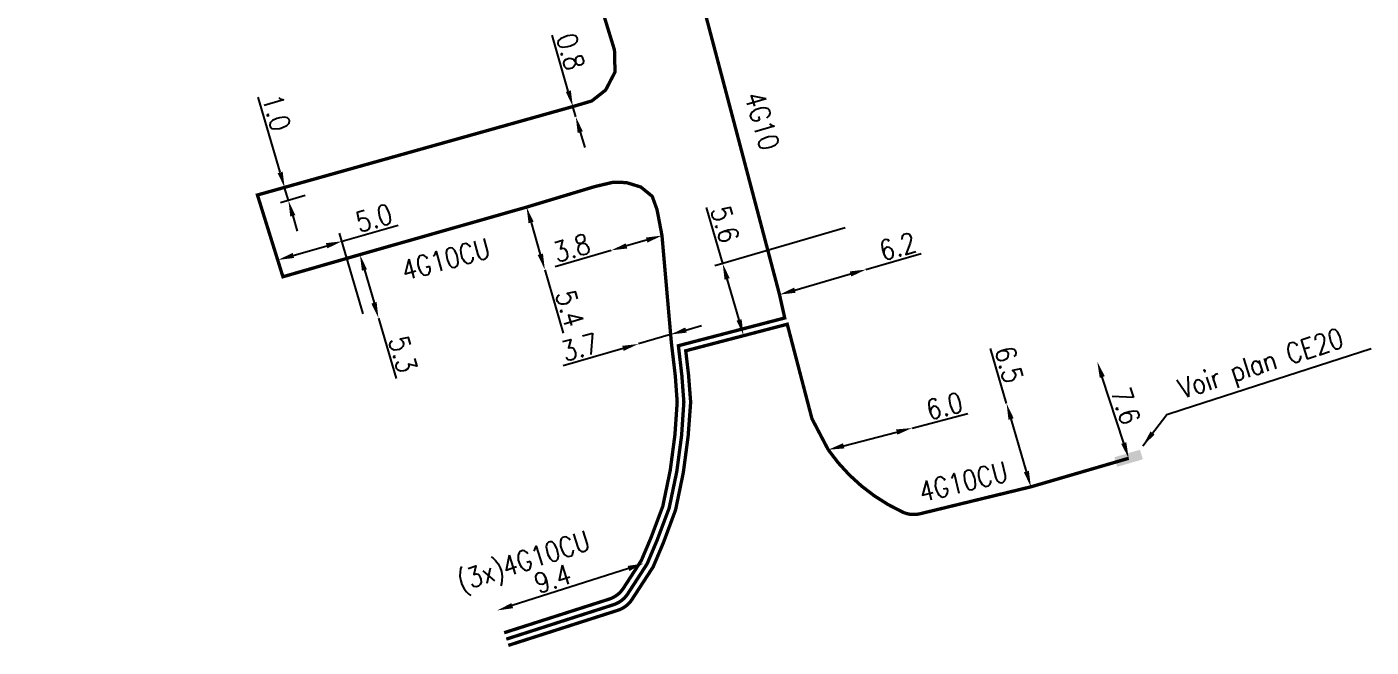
# Model space of a CAD drawing. Header units: millimetres. Extents: x 111441 to 112000, y 130010 to 130542.
# Drawn here: x 111512.8 to 111613.6, y 130229 to 130275.5 of the extents above; entities that cross this region are included whole.
import ezdxf
from ezdxf.enums import TextEntityAlignment as Align

# ---------------------------------------------------------------- set-up
doc = ezdxf.new("R2010")
doc.units = ezdxf.units.MM
doc.header["$PDMODE"] = 34
doc.linetypes.add('B_ST_AL', pattern=[2000, 1000, 1000])
doc.linetypes.add('E_ST_Cu', pattern=[2000, 1000, 1000])
doc.layers.get('0').update_dxf_attribs({"linetype": 'CONTINUOUS'})
doc.layers.get('DEFPOINTS').update_dxf_attribs({"linetype": 'CONTINUOUS'})
doc.layers.add('E_100', color=3, linetype='CONTINUOUS')
doc.layers.add('E_300', color=7, linetype='CONTINUOUS')
doc.styles.get("Standard").update_dxf_attribs({"font": 'romans.shx', "width": 0.85})
doc.dimstyles.get("Standard").update_dxf_attribs({"dimtxt": 1.5, "dimasz": 1.2, "dimexe": 0.625, "dimexo": 0.625, "dimgap": 0.25, "dimtad": 1, "dimdec": 1, "dimzin": 0, "dimdsep": 46, "dimtxsty": 'Standard', "dimcen": -0.5, "dimadec": 0, "dimazin": 0, "dimtfac": 1, "dimtdec": 1, "dimtmove": 0, "dimatfit": 3, "dimfxl": 1, "dimtolj": 1, "dimtzin": 0, "dimarcsym": 0})

# ---------------------------------------------------------------- blocks, each defined once
blk = doc.blocks.new('*D23')
at = {"layer": 'DEFPOINTS', "color": 0, "linetype": 'Continuous'}
for p in [(111559.07, 130235.23), (111548.08, 130231.71), (111548.08, 130231.71)]:
    blk.add_point(p, dxfattribs=at)
at = {"layer": 'E_100', "color": 0, "linetype": 'Continuous', "lineweight": -2}
blk.add_line((111557.93, 130234.86), (111549.22, 130232.07), dxfattribs=at)
at = {"layer": 'E_100', "color": 0, "linetype": 'Continuous'}
for points in [[(111557.87, 130235.05), (111557.99, 130234.67), (111559.07, 130235.23)], [(111549.16, 130232.26), (111549.28, 130231.88), (111548.08, 130231.71)]]:
    blk.add_solid(points, dxfattribs=at)
at = {"layer": 'E_100', "color": 0, "linetype": 'Continuous', "insert": (111552.25, 130234.09), "char_height": 1.5, "attachment_point": 5, "rotation": 17.7731}
blk.add_mtext('\\A1;9.4', dxfattribs=at)
blk = doc.blocks.new('*D24')
at = {"layer": 'DEFPOINTS', "color": 0, "linetype": 'Continuous'}
for p in [(111561.09, 130252.4), (111558.67, 130251.69), (111558.67, 130251.69)]:
    blk.add_point(p, dxfattribs=at)
at = {"layer": 'E_100', "color": 0, "linetype": 'Continuous', "lineweight": -2}
for p, q in [((111562.24, 130252.73), (111563.39, 130253.07)), ((111561.09, 130252.4), (111558.67, 130251.69)), ((111557.52, 130251.36), (111553.03, 130250.05))]:
    blk.add_line(p, q, dxfattribs=at)
at = {"layer": 'E_100', "color": 0, "linetype": 'Continuous'}
for points in [[(111562.19, 130252.93), (111562.3, 130252.54), (111561.09, 130252.4)], [(111557.46, 130251.55), (111557.57, 130251.17), (111558.67, 130251.69)]]:
    blk.add_solid(points, dxfattribs=at)
at = {"layer": 'E_100', "color": 0, "linetype": 'Continuous', "insert": (111554.28, 130251.45), "char_height": 1.5, "attachment_point": 5, "rotation": 16.2394}
blk.add_mtext('\\A1;3.7', dxfattribs=at)
blk = doc.blocks.new('*D25')
at = {"layer": 'DEFPOINTS', "color": 0, "linetype": 'Continuous'}
for p in [(111560.44, 130259.82), (111556.63, 130258.71), (111556.63, 130258.71)]:
    blk.add_point(p, dxfattribs=at)
at = {"layer": 'E_100', "color": 0, "linetype": 'Continuous', "lineweight": -2}
for p, q in [((111559.29, 130259.48), (111557.78, 130259.04)), ((111556.63, 130258.71), (111552.43, 130257.48))]:
    blk.add_line(p, q, dxfattribs=at)
at = {"layer": 'E_100', "color": 0, "linetype": 'Continuous'}
for points in [[(111557.72, 130259.23), (111557.84, 130258.85), (111556.63, 130258.71)], [(111559.24, 130259.67), (111559.35, 130259.29), (111560.44, 130259.82)]]:
    blk.add_solid(points, dxfattribs=at)
at = {"layer": 'E_100', "color": 0, "linetype": 'Continuous', "insert": (111553.67, 130258.89), "char_height": 1.5, "attachment_point": 5, "rotation": 16.2394}
blk.add_mtext('\\A1;3.8', dxfattribs=at)
blk = doc.blocks.new('*D26')
at = {"layer": 'DEFPOINTS', "color": 0, "linetype": 'Continuous'}
for p in [(111550.29, 130261.95), (111551.66, 130257.26), (111551.66, 130257.26)]:
    blk.add_point(p, dxfattribs=at)
at = {"layer": 'E_100', "color": 0, "linetype": 'Continuous', "lineweight": -2}
for p, q in [((111550.63, 130260.8), (111551.32, 130258.41)), ((111551.66, 130257.26), (111553.04, 130252.51))]:
    blk.add_line(p, q, dxfattribs=at)
at = {"layer": 'E_100', "color": 0, "linetype": 'Continuous'}
for points in [[(111550.82, 130260.86), (111550.44, 130260.74), (111550.29, 130261.95)], [(111551.52, 130258.47), (111551.13, 130258.36), (111551.66, 130257.26)]]:
    blk.add_solid(points, dxfattribs=at)
at = {"layer": 'E_100', "color": 0, "linetype": 'Continuous', "insert": (111553.55, 130254.34), "char_height": 1.5, "attachment_point": 5, "rotation": 286.2394}
blk.add_mtext('\\A1;5.4', dxfattribs=at)
blk = doc.blocks.new('*D27')
at = {"layer": 'DEFPOINTS', "color": 0, "linetype": 'Continuous'}
for p in [(111537.8, 130258.39), (111539.19, 130253.63), (111539.19, 130253.63)]:
    blk.add_point(p, dxfattribs=at)
at = {"layer": 'E_100', "color": 0, "linetype": 'Continuous', "lineweight": -2}
for p, q in [((111538.14, 130257.24), (111538.86, 130254.78)), ((111539.19, 130253.63), (111540.51, 130249.1))]:
    blk.add_line(p, q, dxfattribs=at)
at = {"layer": 'E_100', "color": 0, "linetype": 'Continuous'}
for points in [[(111538.33, 130257.29), (111537.95, 130257.18), (111537.8, 130258.39)], [(111539.05, 130254.84), (111538.66, 130254.72), (111539.19, 130253.63)]]:
    blk.add_solid(points, dxfattribs=at)
at = {"layer": 'E_100', "color": 0, "linetype": 'Continuous', "insert": (111541.03, 130250.91), "char_height": 1.5, "attachment_point": 5, "rotation": 286.2394}
blk.add_mtext('\\A1;5.3', dxfattribs=at)
blk = doc.blocks.new('*D28')
at = {"layer": 'DEFPOINTS', "color": 0, "linetype": 'Continuous'}
for p in [(111536.46, 130259.39), (111532.03, 130256.73), (111538.22, 130253.34)]:
    blk.add_point(p, dxfattribs=at)
at = {"layer": 'E_100', "color": 0, "linetype": 'Continuous', "lineweight": -2}
for p, q in [((111536.46, 130259.39), (111540.66, 130260.61)), ((111538.05, 130253.94), (111536.28, 130259.99)), ((111531.85, 130257.33), (111531.48, 130258.59)), ((111532.81, 130258.33), (111535.31, 130259.06))]:
    blk.add_line(p, q, dxfattribs=at)
at = {"layer": 'E_100', "color": 0, "linetype": 'Continuous'}
for points in [[(111535.25, 130259.25), (111535.36, 130258.86), (111536.46, 130259.39)], [(111532.76, 130258.52), (111532.87, 130258.14), (111531.66, 130257.99)]]:
    blk.add_solid(points, dxfattribs=at)
at = {"layer": 'E_100', "color": 0, "linetype": 'Continuous', "insert": (111538.85, 130261.13), "char_height": 1.5, "attachment_point": 5, "rotation": 16.2394}
blk.add_mtext('\\A1;5.0', dxfattribs=at)
blk = doc.blocks.new('*D29')
at = {"layer": 'DEFPOINTS', "color": 0, "linetype": 'Continuous'}
for p in [(111534.01, 130263.95), (111532.44, 130262.45), (111534.29, 130262.99)]:
    blk.add_point(p, dxfattribs=at)
at = {"layer": 'E_100', "color": 0, "linetype": 'Continuous', "lineweight": -2}
for p, q in [((111531.82, 130264.56), (111530.18, 130270.2)), ((111533.41, 130263.77), (111531.56, 130263.23)), ((111532.44, 130262.45), (111532.16, 130263.41)), ((111533.69, 130262.81), (111531.84, 130262.27)), ((111532.77, 130261.29), (111533.11, 130260.14))]:
    blk.add_line(p, q, dxfattribs=at)
at = {"layer": 'E_100', "color": 0, "linetype": 'Continuous'}
for points in [[(111532.01, 130264.61), (111531.63, 130264.5), (111532.16, 130263.41)], [(111532.96, 130261.35), (111532.58, 130261.24), (111532.44, 130262.45)]]:
    blk.add_solid(points, dxfattribs=at)
at = {"layer": 'E_100', "color": 0, "linetype": 'Continuous', "insert": (111531.56, 130269.04), "char_height": 1.5, "attachment_point": 5, "rotation": 286.2394}
blk.add_mtext('\\A1;1.0', dxfattribs=at)
blk = doc.blocks.new('*D30')
at = {"layer": 'DEFPOINTS', "color": 0, "linetype": 'Continuous'}
for p in [(111553.76, 130269.49), (111553.98, 130268.72), (111553.98, 130268.72)]:
    blk.add_point(p, dxfattribs=at)
at = {"layer": 'E_100', "color": 0, "linetype": 'Continuous', "lineweight": -2}
for p, q in [((111553.42, 130270.64), (111552.2, 130274.84)), ((111553.98, 130268.72), (111553.76, 130269.49)), ((111554.32, 130267.57), (111554.65, 130266.42))]:
    blk.add_line(p, q, dxfattribs=at)
at = {"layer": 'E_100', "color": 0, "linetype": 'Continuous'}
for points in [[(111553.61, 130270.7), (111553.23, 130270.59), (111553.76, 130269.49)], [(111554.51, 130267.63), (111554.12, 130267.51), (111553.98, 130268.72)]]:
    blk.add_solid(points, dxfattribs=at)
at = {"layer": 'E_100', "color": 0, "linetype": 'Continuous', "insert": (111553.6, 130273.6), "char_height": 1.5, "attachment_point": 5, "rotation": 286.2394}
blk.add_mtext('\\A1;0.8', dxfattribs=at)
blk = doc.blocks.new('*D49')
at = {"layer": 'DEFPOINTS', "color": 0, "linetype": 'Continuous'}
for p in [(111579.19, 130245.39), (111579.19, 130245.39), (111572.9, 130243.76)]:
    blk.add_point(p, dxfattribs=at)
at = {"layer": 'E_100', "color": 0, "linetype": 'Continuous', "lineweight": -2}
for p, q in [((111579.19, 130245.39), (111583.36, 130246.47)), ((111574.06, 130244.06), (111578.03, 130245.08))]:
    blk.add_line(p, q, dxfattribs=at)
at = {"layer": 'E_100', "color": 0, "linetype": 'Continuous'}
for points in [[(111577.98, 130245.28), (111578.08, 130244.89), (111579.19, 130245.39)], [(111574.01, 130244.25), (111574.11, 130243.86), (111572.9, 130243.76)]]:
    blk.add_solid(points, dxfattribs=at)
at = {"layer": 'E_100', "color": 0, "linetype": 'Continuous', "insert": (111581.61, 130247.04), "char_height": 1.5, "attachment_point": 5, "rotation": 14.5137}
blk.add_mtext('\\A1;6.0', dxfattribs=at)
blk = doc.blocks.new('*D50')
at = {"layer": 'DEFPOINTS', "color": 0, "linetype": 'Continuous'}
for p in [(111575.73, 130257.27), (111575.73, 130257.27), (111569.25, 130255.39)]:
    blk.add_point(p, dxfattribs=at)
at = {"layer": 'E_100', "color": 0, "linetype": 'Continuous', "lineweight": -2}
for p, q in [((111575.73, 130257.27), (111579.87, 130258.48)), ((111570.4, 130255.72), (111574.58, 130256.94))]:
    blk.add_line(p, q, dxfattribs=at)
at = {"layer": 'E_100', "color": 0, "linetype": 'Continuous'}
for points in [[(111574.52, 130257.13), (111574.63, 130256.75), (111575.73, 130257.27)], [(111570.35, 130255.92), (111570.46, 130255.53), (111569.25, 130255.39)]]:
    blk.add_solid(points, dxfattribs=at)
at = {"layer": 'E_100', "color": 0, "linetype": 'Continuous', "insert": (111578.1, 130259), "char_height": 1.5, "attachment_point": 5, "rotation": 16.2191}
blk.add_mtext('\\A1;6.2', dxfattribs=at)
blk = doc.blocks.new('*D51')
at = {"layer": 'DEFPOINTS', "color": 0, "linetype": 'Continuous'}
for p in [(111574.77, 130260.57), (111564.99, 130257.72), (111565.69, 130252.09)]:
    blk.add_point(p, dxfattribs=at)
at = {"layer": 'E_100', "color": 0, "linetype": 'Continuous', "lineweight": -2}
for p, q in [((111564.99, 130257.72), (111563.77, 130261.92)), ((111574.17, 130260.39), (111564.39, 130257.55)), ((111566.22, 130253.5), (111565.33, 130256.57)), ((111566.29, 130252.27), (111567.15, 130252.52))]:
    blk.add_line(p, q, dxfattribs=at)
at = {"layer": 'E_100', "color": 0, "linetype": 'Continuous'}
for points in [[(111565.52, 130256.62), (111565.13, 130256.51), (111564.99, 130257.72)], [(111566.41, 130253.55), (111566.03, 130253.44), (111566.55, 130252.34)]]:
    blk.add_solid(points, dxfattribs=at)
at = {"layer": 'E_100', "color": 0, "linetype": 'Continuous', "insert": (111565.17, 130260.67), "char_height": 1.5, "attachment_point": 5, "rotation": 286.2191}
blk.add_mtext('\\A1;5.6', dxfattribs=at)
blk = doc.blocks.new('*D56')
at = {"layer": 'DEFPOINTS', "color": 0, "linetype": 'Continuous'}
for p in [(111593.07, 130250.35), (111593.07, 130250.35), (111595.42, 130243.12)]:
    blk.add_point(p, dxfattribs=at)
at = {"layer": 'E_300', "color": 0, "linetype": 'Continuous', "lineweight": -2}
blk.add_line((111595.05, 130244.26), (111593.44, 130249.21), dxfattribs=at)
at = {"layer": 'E_300', "color": 0, "linetype": 'Continuous'}
for points in [[(111593.63, 130249.27), (111593.25, 130249.15), (111593.07, 130250.35)], [(111595.24, 130244.32), (111594.86, 130244.2), (111595.42, 130243.12)]]:
    blk.add_solid(points, dxfattribs=at)
at = {"layer": 'E_300', "color": 0, "linetype": 'Continuous', "insert": (111595.2, 130247.04), "char_height": 1.5, "attachment_point": 5, "rotation": 287.9732}
blk.add_mtext('\\A1;7.6', dxfattribs=at)
blk = doc.blocks.new('*D57')
at = {"layer": 'DEFPOINTS', "color": 0, "linetype": 'Continuous'}
for p in [(111586.27, 130247.22), (111586.27, 130247.22), (111588.09, 130240.98)]:
    blk.add_point(p, dxfattribs=at)
at = {"layer": 'E_100', "color": 0, "linetype": 'Continuous', "lineweight": -2}
for p, q in [((111586.27, 130247.22), (111585.06, 130251.36)), ((111587.75, 130242.13), (111586.6, 130246.07))]:
    blk.add_line(p, q, dxfattribs=at)
at = {"layer": 'E_100', "color": 0, "linetype": 'Continuous'}
for points in [[(111586.8, 130246.12), (111586.41, 130246.01), (111586.27, 130247.22)], [(111587.94, 130242.18), (111587.56, 130242.07), (111588.09, 130240.98)]]:
    blk.add_solid(points, dxfattribs=at)
at = {"layer": 'E_100', "color": 0, "linetype": 'Continuous', "insert": (111586.46, 130250.14), "char_height": 1.5, "attachment_point": 5, "rotation": 286.2353}
blk.add_mtext('\\A1;6.5', dxfattribs=at)
blk = doc.blocks.new('E_300_02')
at = {"color": 0, "linetype": 'Continuous'}
blk.add_solid([(-1, 0.75), (-1, 0), (1, 0.75), (1, 0)], dxfattribs=at)
at = {"color": 0, "linetype": 'Continuous', "width": 0.75, "flags": 3}
for tag, p in [('DEF_LEG', (0, -4.25)), ('DEF_COUP', (0, -6.75)), ('DEF_TYPE', (0, -9.25))]:
    blk.add_attdef(tag, text='', height=1.2, dxfattribs=at).set_placement(p, align=Align.MIDDLE)

msp = doc.modelspace()

# ---------------------------------------------------------------- linework, layer by layer
at = {"layer": 'E_100', "linetype": 'E_ST_Cu', "const_width": 0.25, "flags": 128}
for points in [[(111548.61, 130230.04), (111556.48, 130232.56, 0.172895), (111557.55, 130233.38), (111558.89, 130235.45), (111559.62, 130237.17), (111560.5, 130239.52), (111561.06, 130242.22), (111561.41, 130244.87), (111561.58, 130247.33), (111561.44, 130249.28), (111561.14, 130251.82), (111561.09, 130252.4), (111560.44, 130259.82), (111560.07, 130261.76), (111559.71, 130262.76), (111558.85, 130263.46), (111557.77, 130263.79), (111556.8, 130263.82), (111555.4, 130263.49), (111550.29, 130261.95), (111537.8, 130258.39), (111532.03, 130256.73), (111530.12, 130262.86), (111534.01, 130263.95), (111553.76, 130269.49), (111555.18, 130269.91), (111556.22, 130270.73), (111556.92, 130272.08), (111556.88, 130273.73), (111556.08, 130276.34), (111554.3, 130282.38), (111550.65, 130285.89), (111539.32, 130296.67), (111534.5, 130301.31), (111533.68, 130301.64), (111532.09, 130301.43), (111521.12, 130298.27), (111514.77, 130296.47), (111513, 130302.57), (111515.7, 130303.28), (111522.98, 130305.3), (111527.63, 130306.68), (111528.23, 130306.4), (111533.03, 130307.8), (111532.82, 130308.52)], [(111548.77, 130229.56), (111556.8, 130232.14, 0.172895), (111557.87, 130232.95), (111559.33, 130235.21), (111560.08, 130236.99), (111560.98, 130239.39), (111561.55, 130242.13), (111561.91, 130244.82), (111562.08, 130247.33), (111561.93, 130249.33), (111561.67, 130251.56), (111569.64, 130253.64), (111569.25, 130255.39), (111563.53, 130277.05), (111562.42, 130281.7), (111562.7, 130282.93), (111563.38, 130283.94), (111564.39, 130284.74), (111565.87, 130285.23), (111575.51, 130288.03), (111583.52, 130290.36), (111584.97, 130290.78), (111586.48, 130290.97), (111587.81, 130290.48), (111588.91, 130289.41), (111589.41, 130288.01), (111589.57, 130287.47)], [(111595.42, 130243.12), (111588.09, 130240.98), (111579.78, 130238.96, -0.16705), (111578.49, 130239.08), (111578.49, 130239.08), (111578.49, 130239.08, -0.132816), (111572.9, 130243.76), (111572.9, 130243.76), (111572.9, 130243.76), (111571.68, 130246.09), (111569.83, 130253.17), (111562.22, 130251.18), (111562.43, 130249.38), (111562.59, 130247.33), (111562.4, 130244.77), (111562.04, 130242.05), (111561.46, 130239.25), (111560.55, 130236.8), (111559.78, 130234.98), (111558.19, 130232.53, -0.172895), (111557.12, 130231.72), (111548.92, 130229.09)]]:
    msp.add_lwpolyline(points, format="xyb", dxfattribs=at)

# ---------------------------------------------------------------- block references
at = {"layer": 'E_300', "rotation": 16.28589755463085}
msp.add_blockref('E_300_02', (111595.52, 130242.76), dxfattribs=at)

# ---------------------------------------------------------------- texts
at = {"layer": 'E_100', "linetype": 'Continuous', "width": 0.85}
for s, rotation, p in [('4G10', 286.3719, (111567.95, 130268.41)), ('4G10CU', 13.6752, (111583.04, 130241.37)), ('(3x)4G10CU', 18.1305, (111550.1, 130235.33))]:
    msp.add_text(s, height=1.5, rotation=rotation, dxfattribs=at).set_placement(p, align=Align.MIDDLE)
at = {"layer": 'E_100', "linetype": 'B_ST_AL', "width": 0.85}
msp.add_text('4G10CU', height=1.5, rotation=15.2325, dxfattribs=at).set_placement((111544.24, 130258.04), align=Align.MIDDLE)
at = {"layer": 'E_300', "linetype": 'Continuous', "insert": (111599.59, 130247.09), "char_height": 1.5, "attachment_point": 7, "rotation": 17.8524}
msp.add_mtext('\\A1;Voir plan CE20', dxfattribs=at)

# ---------------------------------------------------------------- dimensions: what is measured, and where the dimension line sits
at = {"layer": 'E_100', "linetype": 'Continuous'}
for base, p1, p2, angle, text, picture, middle in [((111553.98, 130268.72), (111553.76, 130269.49), (111553.98, 130268.72), 106.2394, '0.8', '*D30', (111552.64, 130273.32)), ((111532.44, 130262.45), (111534.01, 130263.95), (111534.29, 130262.99), 106.2394, '1.0', '*D29', (111530.6, 130268.76)), ((111536.46, 130259.39), (111532.03, 130256.73), (111538.22, 130253.34), 196.2394, '5.0', '*D28', (111539.13, 130260.17)), ((111564.99, 130257.72), (111565.69, 130252.09), (111574.77, 130260.57), 286.2191, '5.6', '*D51', (111564.21, 130260.4)), ((111551.66, 130257.26), (111550.29, 130261.95), (111551.66, 130257.26), 106.2394, '5.4', '*D26', (111552.59, 130254.06)), ((111556.63, 130258.71), (111560.44, 130259.82), (111556.63, 130258.71), 16.2394, '3.8', '*D25', (111553.95, 130257.93)), ((111575.73, 130257.27), (111569.25, 130255.39), (111575.73, 130257.27), 196.2191, '6.2', '*D50', (111578.38, 130258.04)), ((111539.19, 130253.63), (111537.8, 130258.39), (111539.19, 130253.63), 106.2394, '5.3', '*D27', (111540.07, 130250.63)), ((111558.67, 130251.69), (111561.09, 130252.4), (111558.67, 130251.69), 16.2394, '3.7', '*D24', (111554.56, 130250.49)), ((111586.27, 130247.22), (111588.09, 130240.98), (111586.27, 130247.22), 286.2353, '6.5', '*D57', (111585.5, 130249.86)), ((111579.19, 130245.39), (111572.9, 130243.76), (111579.19, 130245.39), 194.5137, '6.0', '*D49', (111581.86, 130246.08)), ((111548.08, 130231.71), (111559.07, 130235.23), (111548.08, 130231.71), 17.7731, '9.4', '*D23', (111552.56, 130233.14))]:
    dim = msp.add_linear_dim(base=base, p1=p1, p2=p2, angle=angle, text=text, dimstyle='Standard', dxfattribs=at)
    dim.commit()
    dim.dimension.update_dxf_attribs({"geometry": picture, "text_midpoint": middle, "dimtype": 160})
at = {"layer": 'E_300', "linetype": 'Continuous'}
dim = msp.add_linear_dim(base=(111593.07, 130250.35), p1=(111595.42, 130243.12), p2=(111593.07, 130250.35), angle=287.9732, text='7.6', dimstyle='Standard', dxfattribs=at)
dim.commit()
dim.dimension.update_dxf_attribs({"geometry": '*D56', "text_midpoint": (111594.25, 130246.73), "dimtype": 160})

# ---------------------------------------------------------------- leaders
at = {"layer": 'E_300', "linetype": 'Continuous', "annotation_type": 0, "has_hookline": 1, "hookline_direction": 0, "text_width": 14.63, "horizontal_direction": (0.95185, 0.306565, 0)}
msp.add_leader([(111596.48, 130244.06), (111598.28, 130246.41), (111599.42, 130246.78)], dimstyle='Standard', dxfattribs=at)

doc.saveas('drawing.dxf')
